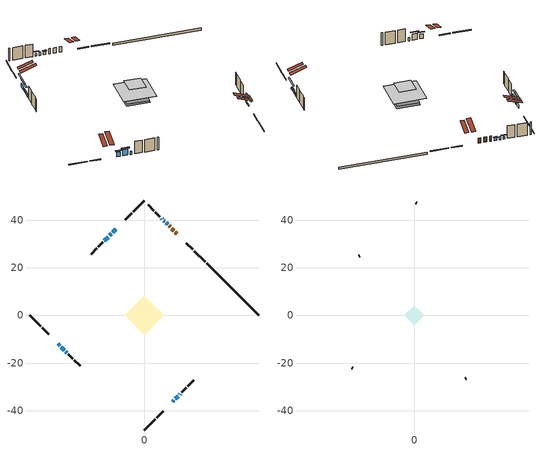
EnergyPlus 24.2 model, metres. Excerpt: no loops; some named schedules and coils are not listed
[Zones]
conditioned space
 floor adiabatic (Floor2 construction): -5.45,0 0,5.45 5.45,0 0,-5.45 z0.15
 floor adiabatic (AdiabaticFloorConstruction): -8.18,0 0,8.18 8.18,0 0,-8.18 z2.59
 floor foundation (Slab1 construction): -5.46,0.24 -0.24,5.46 5.46,-0.24 0.24,-5.46 z-0.76
 wall outside (RimJoist1 construction): 0,-48 4.55,-43.45 / -48,0 -43.45,-4.55 / 0,48 -4.55,43.45 / 25.51,22.49 20.96,27.04 z0.15:0.45
 wall outside (RimJoist2 construction): 5.21,-42.8 7.88,-40.12 / -42.8,-5.21 -40.12,-7.88 / -5.21,42.8 -7.88,40.12 / 20.31,27.7 17.63,30.37 z0.15:0.45
 wall outside (AdiabaticWallConstruction 1): 13.64,34.37 13.06,34.95 / 12.4,35.6 11.55,36.46 / 10.89,37.11 10.45,37.56 z0.15:2.18
 wall outside (AdiabaticWallConstruction): 9.79,38.21 9.14,38.86 / 13.07,-34.93 14.15,-33.85 / 8.49,39.51 8.21,39.8 / -32.82,-15.18 -32.45,-15.56 / 14.81,-33.2 15.15,-32.86 z0.15:1.37; -11.88,36.13 -13.17,34.83 z0.15:1.55; -13.83,34.18 -14.46,33.55 z0.15:1.24; 11.88,-36.13 12.42,-35.59 z0.15:0.86; -36.13,-11.88 -35.35,-12.65 z0.15:1.96; -34.7,-13.31 -33.47,-14.53 z0.15:2.54; -15.11,32.89 -16.68,31.33 z0.15:1.25; 7.55,40.45 7.25,40.76 z0.15:1.01
 wall outside (Wall1 construction): 15.8,-32.2 17.68,-30.32 / -31.79,-16.21 -29.91,-18.09 / -17.33,30.67 -19.21,28.79 / 6.59,41.41 4.71,43.29 z0.15:5.03
 wall outside (Wall2 construction): 18.34,-29.67 20.76,-27.25 / -29.26,-18.75 -26.83,-21.17 / -19.87,28.14 -22.29,25.71 / 4.05,43.95 1.63,46.37 z0.15:5.03
 wall foundation (FoundationWall1 construction): 48,0 26.17,21.83 z-0.76:0.15
 window (WindowConstruction): 9.79,38.21 9.15,38.86 z0.15:1.37
 window (WindowConstruction 4): -11.88,36.13 -13.17,34.83 z0.15:1.55
 window (WindowConstruction 5): -13.83,34.18 -14.46,33.55 z0.15:1.24
 window (WindowConstruction 6): 11.88,-36.13 12.42,-35.59 z0.15:0.86
 window (WindowConstruction 7): -36.13,-11.88 -35.35,-12.65 z0.15:1.95
 window (WindowConstruction 8): -34.7,-13.31 -33.47,-14.53 z0.15:2.54
 window (WindowConstruction 1): -15.11,32.89 -16.68,31.33 z0.15:1.24
 window (WindowConstruction 2): 13.07,-34.93 14.15,-33.85 z0.15:1.37
 window (WindowConstruction 9): 8.49,39.51 8.21,39.79 z0.15:1.37
 window (WindowConstruction 10): -32.82,-15.19 -32.45,-15.56 z0.15:1.37
 window (WindowConstruction 11): 14.81,-33.2 15.15,-32.86 z0.15:1.37
 window (WindowConstruction 3): 7.55,40.45 7.25,40.76 z0.15:1.01
 door (Door): 13.63,34.37 13.06,34.95 z0.15:2.18
 door (Door 1): 12.4,35.6 11.55,36.46 z0.15:2.18
 door (Door 2): 10.89,37.11 10.45,37.55 z0.15:2.18
 ceiling adiabatic (AdiabaticFloorConstruction): 0,-8.18 8.18,0 0,8.18 -8.18,0 z2.59
 roof outside (Roof1 construction): 9.51,-38.5,5.03 5.84,-34.83,6.76 4.87,-35.8,6.76 8.54,-39.46,5.03; -38.5,-9.51,5.03 -34.83,-5.84,6.76 -35.8,-4.87,6.76 -39.46,-8.54,5.03; -9.51,38.5,5.03 -5.84,34.83,6.76 -4.87,35.8,6.76 -8.54,39.46,5.03; 16.01,32,5.03 12.34,28.33,6.76 13.3,27.36,6.76 16.97,31.03,5.03
attic - vented
 floor to conditioned space (Floor1 construction Reversed): -4.12,0 0,4.12 4.12,0 0,-4.12 z5.03
 wall outside (Wall3 construction): 21.42,-26.59 21.73,-26.27 / -26.18,-21.83 -25.86,-22.15 / -22.95,25.06 -23.27,24.74 / 0.98,47.03 0.66,47.35 z0.15:5.03
 roof outside (Roof2 construction): 11.22,-36.78,5.03 7.2,-32.76,6.92 6.15,-33.82,6.92 10.16,-37.84,5.03; -36.78,-11.22,5.03 -32.76,-7.2,6.92 -33.82,-6.15,6.92 -37.84,-10.16,5.03; -11.22,36.78,5.03 -7.2,32.76,6.92 -6.15,33.82,6.92 -10.16,37.84,5.03; 14.29,33.71,5.03 10.27,29.69,6.92 11.33,28.64,6.92 15.35,32.65,5.03
shading: 8.98,39.03 9.96,38.04 10.25,38.33 9.27,39.32 z1.61; -14.85,33.15 -10.2,37.81 -10.49,38.1 -15.15,33.44 z3.93; -16.14,31.86 -12.15,35.86 -12.44,36.15 -16.43,32.15 z3.62; 14.1,-33.9 10.2,-37.81 10.49,-38.1 14.39,-34.19 z3.24; -34.92,-13.08 -36.56,-11.45 -36.85,-11.74 -35.21,-13.37 z2.56; -33.04,-14.96 -35.13,-12.88 -35.42,-13.17 -33.33,-15.25 z3.15; -16.82,31.19 -14.97,33.03 -15.26,33.32 -17.11,31.48 z1.45; 14.36,-33.64 12.86,-35.14 13.15,-35.43 14.65,-33.93 z1.67; 6.65,41.36 8.15,39.85 8.45,40.14 6.94,41.65 z1.86
[Building]
Building 1: Terrain=Suburbs
[Site:Location]
Mont Joli AP_QC: Latitude {deg}=48.61; Longitude {deg}=-68.21; Time Zone {hr}=-5; Elevation {m}=52; Keep Site Location Information=Yes
[Site:GroundTemperature:Shallow]
-0.843868, -3.04892, -3.2255, -2.1791, 2.02165, 6.20283, 9.82768, 12.1239, 12.319, 10.4514, 6.91898, 2.86606
[Site:WaterMainsTemperature]
Calculation Method=Schedule; Temperature Schedule=mains temperature schedule
[Material] Roughness=Rough; Thermal Absorptance=0.9
Name | Thickness {m} | Conductivity {W/m-K} | Density {kg/m3} | Specific Heat {J/kg-K} | Solar Absorptance | Visible Absorptance
asphalt or fiberglass shingles | 0.00635 | 0.162714 | 1121.4 | 1465.45 | 0.4 | 0.4
ceiling loosefill ins | 0.0846667 | 0.0480833 | 16.02 | 1046.75 | 0.7 | 0.7
ceiling stud and cavity | 0.1397 | 0.100938 | 65.682 | 1177.47 | 0.7 | 0.7
concrete 4.0 in. | 0.1016 | 1.803125 | 2242.8 | 837.4 | 0.7 | 0.7
concrete 8.0 in. | 0.2032 | 1.803125 | 2242.8 | 837.4 | 0.7 | 0.7
door material | 0.04445 | 0.0451087 | 512.64 | 1214.23 | 0.7 | 0.7
door material 1 | 0.04445 | 0.188738 | 512.64 | 1214.23 | 0.7 | 0.7
exterior vertical ins | 0.0629048 | 0.029427 | 32.04 | 1214.23 | 0.7 | 0.7
floor covering | 0.0127 | 9.015625 | 54.468 | 1339.84 | 0.6 | 0.6
floor covering 1 | 0.0127 | 0.0433444 | 54.468 | 1339.84 | 0.6 | 0.6
floor rigid ins; wall rigid ins | 0.512978 | 0.029427 | 32.04 | 1214.23 | 0.7 | 0.7
floor stud and cavity | 0.0889 | 0.340671 | 50.32683 | 1063.81 | 0.7 | 0.7
floor stud and cavity 1 | 0.1397 | 1.75129 | 37.0049 | 1207.88 | 0.7 | 0.7
furniture material conditioned space 1 | 0.1524 | 0.115458 | 640.8 | 1214.23 | 0.6 | 0.6
gypsum board | 0.0127 | 0.160291 | 801 | 837.4 | 0.6 | 0.6
gypsum board 1 | 0.0127 | 0.160291 | 801 | 837.4 | 0.7 | 0.7
osb sheathing 0.5 in. | 0.0127 | 0.115458 | 512.64 | 1214.23 | 0.7 | 0.7
osb sheathing 0.75 in. | 0.01905 | 0.115458 | 512.64 | 1214.23 | 0.7 | 0.7
osb sheathing 2.0 in. | 0.0508 | 0.115458 | 512.64 | 1214.23 | 0.7 | 0.7
rim joist rigid ins | 0.103632 | 0.029427 | 32.04 | 1214.23 | 0.7 | 0.7
rim joist stud and cavity | 0.0508 | 0.177588 | 50.32683 | 1063.81 | 0.6 | 0.6
rim joist stud and cavity 1 | 0.0508 | 0.0637457 | 125.044 | 1163.47 | 0.6 | 0.6
roof stud and cavity | 0.2032 | 0.116356 | 78.34581 | 1123.46 | 0.7 | 0.7
wall stud and cavity | 0.1397 | 0.639871 | 139.0536 | 1170.24 | 0.7 | 0.7
wall stud and cavity 1 | 0.1397 | 0.0807926 | 139.0536 | 1170.24 | 0.7 | 0.7
wall stud and cavity 2 | 0.0889 | 6.9971 | 50.32683 | 1063.81 | 0.6 | 0.6
wall stud and cavity 3 | 0.0889 | 0.380278 | 52.3479 | 1209.89 | 0.7 | 0.7
wall stud and cavity 4 | 0.0889 | 0.391764 | 83.0341 | 1211.67 | 0.7 | 0.7
wood siding | 0.0254 | 0.102417 | 544.68 | 1172.36 | 0.4 | 0.4
wood siding 1 | 0.00254 | 0.102417 | 544.68 | 1172.36 | 0.4 | 0.4
wood siding 2; wood siding 3; wood siding 4 | 0.0254 | 0.102417 | 544.68 | 1172.36 | 0.7 | 0.7
[WindowMaterial:SimpleGlazingSystem]
Name | U-Factor {W/m2-K} | Solar Heat Gain Coefficient
WindowMaterial | 2.95256 | 0.58
WindowMaterial 1 | 2.94631 | 0.59
WindowMaterial 10 | 4.20683 | 0.66
WindowMaterial 11 | 4.34197 | 0.65
WindowMaterial 2 | 2.96562 | 0.56
WindowMaterial 3 | 3.03319 | 0.44
WindowMaterial 4 | 2.89748 | 0.69
WindowMaterial 5 | 2.95937 | 0.57
WindowMaterial 6 | 3.04852 | 0.4
WindowMaterial 7 | 2.92587 | 0.62
WindowMaterial 8 | 2.89181 | 0.66
WindowMaterial 9 | 4.31017 | 0.65
[Construction]
AdiabaticFloorConstruction: floor stud and cavity 1, floor rigid ins, osb sheathing 0.75 in., floor covering 1
AdiabaticWallConstruction: wood siding 3, wall rigid ins, wall stud and cavity 3, gypsum board
AdiabaticWallConstruction 1: wood siding 4, wall rigid ins, wall stud and cavity 3, gypsum board
Door; Door 1: door material
Door 2: door material 1
Floor1 construction Reversed: gypsum board, ceiling stud and cavity, ceiling loosefill ins
Floor2 construction: floor stud and cavity, floor covering
FoundationWall1 construction: concrete 8.0 in., gypsum board 1
furniture construction conditioned space 1: furniture material conditioned space 1
PartitionWallConstruction: gypsum board, wall stud and cavity 4, gypsum board
RimJoist1 construction: wood siding 2, rim joist stud and cavity
RimJoist2 construction: wood siding 2, rim joist rigid ins, osb sheathing 2.0 in., rim joist stud and cavity 1
Roof1 construction: asphalt or fiberglass shingles, osb sheathing 0.75 in., roof stud and cavity, gypsum board
Roof2 construction: asphalt or fiberglass shingles
Slab1 construction: concrete 4.0 in.
Wall1 construction: wood siding, osb sheathing 0.5 in., wall stud and cavity, gypsum board
Wall2 construction: wood siding, osb sheathing 0.5 in., wall stud and cavity 1, gypsum board
Wall3 construction: wood siding 1, wall stud and cavity 2
WindowConstruction: WindowMaterial
WindowConstruction 1: WindowMaterial 1
WindowConstruction 10: WindowMaterial 10
WindowConstruction 11: WindowMaterial 11
WindowConstruction 2: WindowMaterial 2
WindowConstruction 3: WindowMaterial 3
WindowConstruction 4: WindowMaterial 4
WindowConstruction 5: WindowMaterial 5
WindowConstruction 6: WindowMaterial 6
WindowConstruction 7: WindowMaterial 7
WindowConstruction 8: WindowMaterial 8
WindowConstruction 9: WindowMaterial 9
[Zone] Multiplier=1; Part of Total Floor Area=Yes
Name | Volume {m3}
attic - vented | 10.4627
conditioned space | 356.5
[Space]
Name | Zone | Volume {m3}
attic - vented 1 | attic - vented | 10.4627
conditioned space 1 | conditioned space | 356.5
[ZoneInfiltration:EffectiveLeakageArea]
infil attic - vented 1: Zone or Space=attic - vented 1; Schedule=Always On Discrete; Effective Air Leakage Area {cm2}=1183.65; Stack Coefficient=0.000470826; Wind Coefficient=1.46606e-05
[ZoneMixing]
whole house fan mix: Zone or Space=attic - vented; Schedule=Always On Continuous; Design Flow Rate Calculation Method=Flow/Zone; Design Flow Rate {m3/s}=0; Source Zone or Space=conditioned space
[SurfaceProperty:ExposedFoundationPerimeter]
Slab1: Exposed Perimeter Calculation Method=TotalExposedPerimeter; Total Exposed Perimeter {m}=30.877
[InternalMass] Zone or ZoneList=conditioned space; Space or SpaceList=conditioned space 1
Name | Construction | Surface Area {m2}
furniture mass conditioned space 1 | furniture construction conditioned space 1 | 101.148
partition wall mass | PartitionWallConstruction | 193.4
[Lights]
interior lighting: Zone or ZoneList or Space or SpaceList=conditioned space 1; Schedule=interior lighting schedule; Design Level Calculation Method=LightingLevel; Lighting Level {W}=343.2; Return Air Fraction=0; Fraction Radiant=0.6; Fraction Visible=0.2; Fraction Replaceable=1
[People]
occupants: Zone or ZoneList or Space or SpaceList=conditioned space 1; Number of People Schedule=occupants schedule; Number of People Calculation Method=People; Number of People=3; Fraction Radiant=0.314171; Sensible Heat Fraction=0.56303; Activity Level Schedule=occupants activity schedule; Carbon Dioxide Generation Rate {m3/s-W}=0; Enable ASHRAE 55 Comfort Warnings=No; Mean Radiant Temperature Calculation Type=EnclosureAveraged
[ElectricEquipment] Zone or ZoneList or Space or SpaceList=conditioned space 1; Design Level Calculation Method=EquipmentLevel
Name | Schedule | Design Level {W} | Fraction Latent | Fraction Radiant | Fraction Lost
clothes dryer | clothes dryer schedule | 140.772 | 0.015 | 0.081 | 0.85
clothes washer | clothes washer schedule | 32.1985 | 0.03 | 0.162 | 0.7
cooking range | cooking range schedule | 215.147 | 0.08 | 0.432 | 0.2
dishwasher | dishwasher schedule | 66.8632 | 0.3 | 0.18 | 0.4
fridge | fridge schedule | 72.9452 | 0 | 0.6 | 0
mech vent bath fan 0 | mech vent bath fan 0 schedule | 100 | 0 | 0 | 1
mech vent house fan | mech vent house fan schedule | 0 | 0 | 0 | 1
mech vent house fan cfis | mech vent house fan cfis schedule | 0 | 0 | 0 | 0
misc plug loads | misc plug loads schedule | 494.7 | 0.045 | 0.513 | 0.1
whole house fan | Always On Discrete | 0 | 0 | 0 | 1
[OtherEquipment] Zone or ZoneList or Space or SpaceList=conditioned space 1; Design Level Calculation Method=EquipmentLevel
Name | Fuel Type | Schedule | Design Level {W} | Fraction Latent | Fraction Radiant | Fraction Lost
clothes dryer 1 | Electricity | clothes dryer schedule | 0 | 0.015 | 0.081 | 0.85
cooking range 1 | Electricity | cooking range schedule | 0 | 0.08 | 0.432 | 0.2
general water use latent | None | general water use schedule | 62.594 | 1 | 0 | 0
general water use sensible | None | general water use schedule | -61.6891 | 0 | 0.6 | 0
mech vent house fan latent load | None | Always On Discrete | 0 | 1 | 0 | 0
mech vent house fan sensible load | None | Always On Discrete | 0 | 0 | 0 | 0
water heater energy adjustment1 | Electricity | Always On Discrete | 0.01 | 0 | 0 | 1
[ZoneInfiltration:DesignFlowRate] Zone or ZoneList or Space or SpaceList=conditioned space 1; Schedule=Always On Discrete; Design Flow Rate Calculation Method=Flow/Zone; Design Flow Rate {m3/s}=0
infil flow; natural vent flow; whole house fan flow
[ZoneControl:Thermostat]
conditioned space Thermostat: Zone or ZoneList=conditioned space; Control Type Schedule=conditioned space Thermostat Schedule; Control 1=conditioned space temperature setpoint; Temperature Difference Between Cutout And Setpoint {deltaC}=0
[ThermostatSetpoint:DualSetpoint]
conditioned space temperature setpoint: Heating Setpoint Temperature Schedule=heating setpoint; Cooling Setpoint Temperature Schedule=cooling setpoint
[AirLoopHVAC:UnitarySystem]
unit heater unitary system: Control Type=Load; Controlling Zone or Thermostat Location=conditioned space; Dehumidification Control Type=None; Availability Schedule=Always On Discrete; Supply Fan=unit heater supply fan; Fan Placement=BlowThrough; Supply Air Fan Operating Mode Schedule=unit heater auto fan schedule; Heating Coil=unit heater htg coil; DX Heating Coil Sizing Ratio=1; Use DOAS DX Cooling Coil=No; Minimum Supply Air Temperature {C}=2; Latent Load Control=SensibleOnlyLoadControl; Cooling Supply Air Flow Rate Method=None; Heating Supply Air Flow Rate Method=SupplyAirFlowRate; Heating Supply Air Flow Rate {m3/s}=0.00141584; No Load Supply Air Flow Rate Method=SupplyAirFlowRate; No Load Supply Air Flow Rate {m3/s}=0; No Load Supply Air Flow Rate Control Set To Low Speed=Yes; Maximum Supply Air Temperature {C}=48.8889; Maximum Outdoor Dry-Bulb Temperature for Supplemental Heater Operation {C}=21; Ancillary On-Cycle Electric Power {W}=0; Ancillary Off-Cycle Electric Power {W}=0
[Zone equipment]
conditioned space: electric baseboard, unit heater unitary system
[Foundation:Kiva]
Foundation Kiva 1: Initial Indoor Air Temperature {C}=18; Wall Height Above Grade {m}=0.150023; Wall Depth Below Slab {m}=0.2032; Custom Block Material Name 1=exterior vertical ins; Custom Block Depth 1 {m}=0.910011; Custom Block X Position 1 {m}=0.2159; Custom Block Z Position 1 {m}=0
[Foundation:Kiva:Settings]
Soil Conductivity {W/m-K}=0.849921; Soil Density {kg/m3}=1842.3; Soil Specific Heat {J/kg-K}=418.7; Ground Solar Absorptivity=0.9; Ground Thermal Absorptivity=0.9; Ground Surface Roughness {m}=0.03; Far-Field Width {m}=40; Deep-Ground Boundary Condition=ZeroFlux; Deep-Ground Depth {m}=40; Minimum Cell Dimension {m}=0.2; Maximum Cell Growth Coefficient=3; Simulation Timestep=Timestep
[Exterior:Lights]
exterior lighting: Schedule=exterior lighting schedule; Design Level {W}=75.6
[EnergyManagementSystem:Sensor] Output:Variable or Output:Meter Index Key=conditioned space
Name | Output:Variable or Output:Meter
conditioned_space_clg_unmet_s | Zone Cooling Setpoint Not Met Time
conditioned_space_htg_unmet_s | Zone Heating Setpoint Not Met Time
fridge_tin_s; tin_s; tin_s_1 | Zone Mean Air Temperature
tout_s | Zone Outdoor Air Drybulb Temperature
win_s | Zone Air Humidity Ratio
[Schedule:Constant]
Name | Hourly Value
Always On Continuous; mech vent house fan schedule; mech vent house fan cfis schedule; Always On Discrete | 1
occupants activity schedule | 117.228
fridge schedule; unit heater auto fan schedule | 0
[Schedule:Week:Daily]
interior lighting schedule Week Rule - Jan1-Jan27: interior lighting schedule day, interior lighting schedule day, interior lighting schedule day, interior lighting schedule day, interior lighting schedule day, interior lighting schedule day, interior lighting schedule day, interior lighting schedule default day, interior lighting schedule default day, interior lighting schedule default day, interior lighting schedule default day, interior lighting schedule default day
interior lighting schedule Week Rule - Jan28-Feb3: interior lighting schedule day, interior lighting schedule day, interior lighting schedule day, interior lighting schedule day, interior lighting schedule day 1, interior lighting schedule day 1, interior lighting schedule day 1, interior lighting schedule default day, interior lighting schedule default day, interior lighting schedule default day, interior lighting schedule default day, interior lighting schedule default day
interior lighting schedule Week Rule - Feb4-Feb24: interior lighting schedule day 1, interior lighting schedule day 1, interior lighting schedule day 1, interior lighting schedule day 1, interior lighting schedule day 1, interior lighting schedule day 1, interior lighting schedule day 1, interior lighting schedule default day, interior lighting schedule default day, interior lighting schedule default day, interior lighting schedule default day, interior lighting schedule default day
interior lighting schedule Week Rule - Feb25-Mar3: interior lighting schedule day 1, interior lighting schedule day 1, interior lighting schedule day 1, interior lighting schedule day 1, interior lighting schedule day 2, interior lighting schedule day 2, interior lighting schedule day 2, interior lighting schedule default day, interior lighting schedule default day, interior lighting schedule default day, interior lighting schedule default day, interior lighting schedule default day
interior lighting schedule Week Rule - Mar4-Mar31: interior lighting schedule day 2, interior lighting schedule day 2, interior lighting schedule day 2, interior lighting schedule day 2, interior lighting schedule day 2, interior lighting schedule day 2, interior lighting schedule day 2, interior lighting schedule default day, interior lighting schedule default day, interior lighting schedule default day, interior lighting schedule default day, interior lighting schedule default day
interior lighting schedule Week Rule - Apr1-Apr28: interior lighting schedule day 3, interior lighting schedule day 3, interior lighting schedule day 3, interior lighting schedule day 3, interior lighting schedule day 3, interior lighting schedule day 3, interior lighting schedule day 3, interior lighting schedule default day, interior lighting schedule default day, interior lighting schedule default day, interior lighting schedule default day, interior lighting schedule default day
interior lighting schedule Week Rule - Apr29-May5: interior lighting schedule day 3, interior lighting schedule day 3, interior lighting schedule day 4, interior lighting schedule day 4, interior lighting schedule day 4, interior lighting schedule day 4, interior lighting schedule day 4, interior lighting schedule default day, interior lighting schedule default day, interior lighting schedule default day, interior lighting schedule default day, interior lighting schedule default day
interior lighting schedule Week Rule - May6-May26: interior lighting schedule day 4, interior lighting schedule day 4, interior lighting schedule day 4, interior lighting schedule day 4, interior lighting schedule day 4, interior lighting schedule day 4, interior lighting schedule day 4, interior lighting schedule default day, interior lighting schedule default day, interior lighting schedule default day, interior lighting schedule default day, interior lighting schedule default day
interior lighting schedule Week Rule - May27-Jun2: interior lighting schedule day 4, interior lighting schedule day 4, interior lighting schedule day 4, interior lighting schedule day 4, interior lighting schedule day 4, interior lighting schedule day 5, interior lighting schedule day 5, interior lighting schedule default day, interior lighting schedule default day, interior lighting schedule default day, interior lighting schedule default day, interior lighting schedule default day
interior lighting schedule Week Rule - Jun3-Jun30: interior lighting schedule day 5, interior lighting schedule day 5, interior lighting schedule day 5, interior lighting schedule day 5, interior lighting schedule day 5, interior lighting schedule day 5, interior lighting schedule day 5, interior lighting schedule default day, interior lighting schedule default day, interior lighting schedule default day, interior lighting schedule default day, interior lighting schedule default day
interior lighting schedule Week Rule - Jul1-Jul28: interior lighting schedule day 6, interior lighting schedule day 6, interior lighting schedule day 6, interior lighting schedule day 6, interior lighting schedule day 6, interior lighting schedule day 6, interior lighting schedule day 6, interior lighting schedule default day, interior lighting schedule default day, interior lighting schedule default day, interior lighting schedule default day, interior lighting schedule default day
interior lighting schedule Week Rule - Jul29-Aug4: interior lighting schedule day 6, interior lighting schedule day 6, interior lighting schedule day 6, interior lighting schedule day 7, interior lighting schedule day 7, interior lighting schedule day 7, interior lighting schedule day 7, interior lighting schedule default day, interior lighting schedule default day, interior lighting schedule default day, interior lighting schedule default day, interior lighting schedule default day
interior lighting schedule Week Rule - Aug5-Aug25: interior lighting schedule day 7, interior lighting schedule day 7, interior lighting schedule day 7, interior lighting schedule day 7, interior lighting schedule day 7, interior lighting schedule day 7, interior lighting schedule day 7, interior lighting schedule default day, interior lighting schedule default day, interior lighting schedule default day, interior lighting schedule default day, interior lighting schedule default day
interior lighting schedule Week Rule - Aug26-Sep1: interior lighting schedule day 7, interior lighting schedule day 7, interior lighting schedule day 7, interior lighting schedule day 7, interior lighting schedule day 7, interior lighting schedule day 7, interior lighting schedule day 8, interior lighting schedule default day, interior lighting schedule default day, interior lighting schedule default day, interior lighting schedule default day, interior lighting schedule default day
interior lighting schedule Week Rule - Sep2-Sep29: interior lighting schedule day 8, interior lighting schedule day 8, interior lighting schedule day 8, interior lighting schedule day 8, interior lighting schedule day 8, interior lighting schedule day 8, interior lighting schedule day 8, interior lighting schedule default day, interior lighting schedule default day, interior lighting schedule default day, interior lighting schedule default day, interior lighting schedule default day
interior lighting schedule Week Rule - Sep30-Oct6: interior lighting schedule day 8, interior lighting schedule day 9, interior lighting schedule day 9, interior lighting schedule day 9, interior lighting schedule day 9, interior lighting schedule day 9, interior lighting schedule day 9, interior lighting schedule default day, interior lighting schedule default day, interior lighting schedule default day, interior lighting schedule default day, interior lighting schedule default day
interior lighting schedule Week Rule - Oct7-Oct27: interior lighting schedule day 9, interior lighting schedule day 9, interior lighting schedule day 9, interior lighting schedule day 9, interior lighting schedule day 9, interior lighting schedule day 9, interior lighting schedule day 9, interior lighting schedule default day, interior lighting schedule default day, interior lighting schedule default day, interior lighting schedule default day, interior lighting schedule default day
interior lighting schedule Week Rule - Oct28-Nov3: interior lighting schedule day 9, interior lighting schedule day 9, interior lighting schedule day 9, interior lighting schedule day 9, interior lighting schedule day 10, interior lighting schedule day 10, interior lighting schedule day 10, interior lighting schedule default day, interior lighting schedule default day, interior lighting schedule default day, interior lighting schedule default day, interior lighting schedule default day
interior lighting schedule Week Rule - Nov4-Nov24: interior lighting schedule day 10, interior lighting schedule day 10, interior lighting schedule day 10, interior lighting schedule day 10, interior lighting schedule day 10, interior lighting schedule day 10, interior lighting schedule day 10, interior lighting schedule default day, interior lighting schedule default day, interior lighting schedule default day, interior lighting schedule default day, interior lighting schedule default day
interior lighting schedule Week Rule - Nov25-Dec1: interior lighting schedule day 10, interior lighting schedule day 10, interior lighting schedule day 10, interior lighting schedule day 10, interior lighting schedule day 10, interior lighting schedule day 10, interior lighting schedule day 11, interior lighting schedule default day, interior lighting schedule default day, interior lighting schedule default day, interior lighting schedule default day, interior lighting schedule default day
interior lighting schedule Week Rule - Dec2-Dec31: interior lighting schedule day 11, interior lighting schedule day 11, interior lighting schedule day 11, interior lighting schedule day 11, interior lighting schedule day 11, interior lighting schedule day 11, interior lighting schedule day 11, interior lighting schedule default day, interior lighting schedule default day, interior lighting schedule default day, interior lighting schedule default day, interior lighting schedule default day
occupants schedule Week Rule - Jan1-Dec31: occupants schedule day, occupants schedule day, occupants schedule day, occupants schedule day, occupants schedule day, occupants schedule day, occupants schedule day, occupants schedule default day, occupants schedule default day, occupants schedule default day, occupants schedule default day, occupants schedule default day
clothes dryer schedule Week Rule - Jan1-Dec31: clothes dryer schedule day, clothes dryer schedule day, clothes dryer schedule day, clothes dryer schedule day, clothes dryer schedule day, clothes dryer schedule day, clothes dryer schedule day, clothes dryer schedule default day, clothes dryer schedule default day, clothes dryer schedule default day, clothes dryer schedule default day, clothes dryer schedule default day
clothes washer schedule Week Rule - Jan1-Dec31: clothes washer schedule day, clothes washer schedule day, clothes washer schedule day, clothes washer schedule day, clothes washer schedule day, clothes washer schedule day, clothes washer schedule day, clothes washer schedule default day, clothes washer schedule default day, clothes washer schedule default day, clothes washer schedule default day, clothes washer schedule default day
cooking range schedule Week Rule - Jan1-Dec31: cooking range schedule day, cooking range schedule day, cooking range schedule day, cooking range schedule day, cooking range schedule day, cooking range schedule day, cooking range schedule day, cooking range schedule default day, cooking range schedule default day, cooking range schedule default day, cooking range schedule default day, cooking range schedule default day
dishwasher schedule Week Rule - Jan1-Dec31: dishwasher schedule day, dishwasher schedule day, dishwasher schedule day, dishwasher schedule day, dishwasher schedule day, dishwasher schedule day, dishwasher schedule day, dishwasher schedule default day, dishwasher schedule default day, dishwasher schedule default day, dishwasher schedule default day, dishwasher schedule default day
mech vent bath fan 0 schedule Week Rule - Jan1-Dec31: mech vent bath fan 0 schedule day, mech vent bath fan 0 schedule day, mech vent bath fan 0 schedule day, mech vent bath fan 0 schedule day, mech vent bath fan 0 schedule day, mech vent bath fan 0 schedule day, mech vent bath fan 0 schedule day, mech vent bath fan 0 schedule default day, mech vent bath fan 0 schedule default day, mech vent bath fan 0 schedule default day, mech vent bath fan 0 schedule default day, mech vent bath fan 0 schedule default day
misc plug loads schedule Week Rule - Jan1-Dec31: misc plug loads schedule day, misc plug loads schedule day, misc plug loads schedule day, misc plug loads schedule day, misc plug loads schedule day, misc plug loads schedule day, misc plug loads schedule day, misc plug loads schedule default day, misc plug loads schedule default day, misc plug loads schedule default day, misc plug loads schedule default day, misc plug loads schedule default day
general water use schedule Week Rule - Jan1-Dec31: general water use schedule day, general water use schedule day, general water use schedule day, general water use schedule day, general water use schedule day, general water use schedule day, general water use schedule day, general water use schedule default day, general water use schedule default day, general water use schedule default day, general water use schedule default day, general water use schedule default day
exterior lighting schedule Week Rule - Jan1-Jan27: exterior lighting schedule day, exterior lighting schedule day, exterior lighting schedule day, exterior lighting schedule day, exterior lighting schedule day, exterior lighting schedule day, exterior lighting schedule day, exterior lighting schedule default day, exterior lighting schedule default day, exterior lighting schedule default day, exterior lighting schedule default day, exterior lighting schedule default day
exterior lighting schedule Week Rule - Jan28-Feb3: exterior lighting schedule day, exterior lighting schedule day, exterior lighting schedule day, exterior lighting schedule day, exterior lighting schedule day 1, exterior lighting schedule day 1, exterior lighting schedule day 1, exterior lighting schedule default day, exterior lighting schedule default day, exterior lighting schedule default day, exterior lighting schedule default day, exterior lighting schedule default day
exterior lighting schedule Week Rule - Feb4-Feb24: exterior lighting schedule day 1, exterior lighting schedule day 1, exterior lighting schedule day 1, exterior lighting schedule day 1, exterior lighting schedule day 1, exterior lighting schedule day 1, exterior lighting schedule day 1, exterior lighting schedule default day, exterior lighting schedule default day, exterior lighting schedule default day, exterior lighting schedule default day, exterior lighting schedule default day
exterior lighting schedule Week Rule - Feb25-Mar3: exterior lighting schedule day 1, exterior lighting schedule day 1, exterior lighting schedule day 1, exterior lighting schedule day 1, exterior lighting schedule day 2, exterior lighting schedule day 2, exterior lighting schedule day 2, exterior lighting schedule default day, exterior lighting schedule default day, exterior lighting schedule default day, exterior lighting schedule default day, exterior lighting schedule default day
exterior lighting schedule Week Rule - Mar4-Mar31: exterior lighting schedule day 2, exterior lighting schedule day 2, exterior lighting schedule day 2, exterior lighting schedule day 2, exterior lighting schedule day 2, exterior lighting schedule day 2, exterior lighting schedule day 2, exterior lighting schedule default day, exterior lighting schedule default day, exterior lighting schedule default day, exterior lighting schedule default day, exterior lighting schedule default day
exterior lighting schedule Week Rule - Apr1-Apr28: exterior lighting schedule day 3, exterior lighting schedule day 3, exterior lighting schedule day 3, exterior lighting schedule day 3, exterior lighting schedule day 3, exterior lighting schedule day 3, exterior lighting schedule day 3, exterior lighting schedule default day, exterior lighting schedule default day, exterior lighting schedule default day, exterior lighting schedule default day, exterior lighting schedule default day
exterior lighting schedule Week Rule - Apr29-May5: exterior lighting schedule day 3, exterior lighting schedule day 3, exterior lighting schedule day 4, exterior lighting schedule day 4, exterior lighting schedule day 4, exterior lighting schedule day 4, exterior lighting schedule day 4, exterior lighting schedule default day, exterior lighting schedule default day, exterior lighting schedule default day, exterior lighting schedule default day, exterior lighting schedule default day
exterior lighting schedule Week Rule - May6-May26: exterior lighting schedule day 4, exterior lighting schedule day 4, exterior lighting schedule day 4, exterior lighting schedule day 4, exterior lighting schedule day 4, exterior lighting schedule day 4, exterior lighting schedule day 4, exterior lighting schedule default day, exterior lighting schedule default day, exterior lighting schedule default day, exterior lighting schedule default day, exterior lighting schedule default day
exterior lighting schedule Week Rule - May27-Jun2: exterior lighting schedule day 4, exterior lighting schedule day 4, exterior lighting schedule day 4, exterior lighting schedule day 4, exterior lighting schedule day 4, exterior lighting schedule day 5, exterior lighting schedule day 5, exterior lighting schedule default day, exterior lighting schedule default day, exterior lighting schedule default day, exterior lighting schedule default day, exterior lighting schedule default day
exterior lighting schedule Week Rule - Jun3-Jun30: exterior lighting schedule day 5, exterior lighting schedule day 5, exterior lighting schedule day 5, exterior lighting schedule day 5, exterior lighting schedule day 5, exterior lighting schedule day 5, exterior lighting schedule day 5, exterior lighting schedule default day, exterior lighting schedule default day, exterior lighting schedule default day, exterior lighting schedule default day, exterior lighting schedule default day
exterior lighting schedule Week Rule - Jul1-Jul28: exterior lighting schedule day 6, exterior lighting schedule day 6, exterior lighting schedule day 6, exterior lighting schedule day 6, exterior lighting schedule day 6, exterior lighting schedule day 6, exterior lighting schedule day 6, exterior lighting schedule default day, exterior lighting schedule default day, exterior lighting schedule default day, exterior lighting schedule default day, exterior lighting schedule default day
exterior lighting schedule Week Rule - Jul29-Aug4: exterior lighting schedule day 6, exterior lighting schedule day 6, exterior lighting schedule day 6, exterior lighting schedule day 7, exterior lighting schedule day 7, exterior lighting schedule day 7, exterior lighting schedule day 7, exterior lighting schedule default day, exterior lighting schedule default day, exterior lighting schedule default day, exterior lighting schedule default day, exterior lighting schedule default day
[Schedule:Year]
interior lighting schedule: interior lighting schedule Week Rule - Jan1-Jan27, 1, 1, 1, 27, interior lighting schedule Week Rule - Jan28-Feb3, 1, 28, 2, 3, interior lighting schedule Week Rule - Feb4-Feb24, 2, 4, 2, 24, interior lighting schedule Week Rule - Feb25-Mar3, 2, 25, 3, 3, interior lighting schedule Week Rule - Mar4-Mar31, 3, 4, 3, 31, interior lighting schedule Week Rule - Apr1-Apr28, 4, 1, 4, 28, interior lighting schedule Week Rule - Apr29-May5, 4, 29, 5, 5, interior lighting schedule Week Rule - May6-May26, 5, 6, 5, 26, interior lighting schedule Week Rule - May27-Jun2, 5, 27, 6, 2, interior lighting schedule Week Rule - Jun3-Jun30, 6, 3, 6, 30, interior lighting schedule Week Rule - Jul1-Jul28, 7, 1, 7, 28, interior lighting schedule Week Rule - Jul29-Aug4, 7, 29, 8, 4, interior lighting schedule Week Rule - Aug5-Aug25, 8, 5, 8, 25, interior lighting schedule Week Rule - Aug26-Sep1, 8, 26, 9, 1, interior lighting schedule Week Rule - Sep2-Sep29, 9, 2, 9, 29, interior lighting schedule Week Rule - Sep30-Oct6, 9, 30, 10, 6, interior lighting schedule Week Rule - Oct7-Oct27, 10, 7, 10, 27, interior lighting schedule Week Rule - Oct28-Nov3, 10, 28, 11, 3, interior lighting schedule Week Rule - Nov4-Nov24, 11, 4, 11, 24, interior lighting schedule Week Rule - Nov25-Dec1, 11, 25, 12, 1, interior lighting schedule Week Rule - Dec2-Dec31, 12, 2, 12, 31
occupants schedule: occupants schedule Week Rule - Jan1-Dec31, 1, 1, 12, 31
clothes dryer schedule: clothes dryer schedule Week Rule - Jan1-Dec31, 1, 1, 12, 31
clothes washer schedule: clothes washer schedule Week Rule - Jan1-Dec31, 1, 1, 12, 31
cooking range schedule: cooking range schedule Week Rule - Jan1-Dec31, 1, 1, 12, 31
dishwasher schedule: dishwasher schedule Week Rule - Jan1-Dec31, 1, 1, 12, 31
mech vent bath fan 0 schedule: mech vent bath fan 0 schedule Week Rule - Jan1-Dec31, 1, 1, 12, 31
misc plug loads schedule: misc plug loads schedule Week Rule - Jan1-Dec31, 1, 1, 12, 31
general water use schedule: general water use schedule Week Rule - Jan1-Dec31, 1, 1, 12, 31
exterior lighting schedule: exterior lighting schedule Week Rule - Jan1-Jan27, 1, 1, 1, 27, exterior lighting schedule Week Rule - Jan28-Feb3, 1, 28, 2, 3, exterior lighting schedule Week Rule - Feb4-Feb24, 2, 4, 2, 24, exterior lighting schedule Week Rule - Feb25-Mar3, 2, 25, 3, 3, exterior lighting schedule Week Rule - Mar4-Mar31, 3, 4, 3, 31, exterior lighting schedule Week Rule - Apr1-Apr28, 4, 1, 4, 28, exterior lighting schedule Week Rule - Apr29-May5, 4, 29, 5, 5, exterior lighting schedule Week Rule - May6-May26, 5, 6, 5, 26, exterior lighting schedule Week Rule - May27-Jun2, 5, 27, 6, 2, exterior lighting schedule Week Rule - Jun3-Jun30, 6, 3, 6, 30, exterior lighting schedule Week Rule - Jul1-Jul28, 7, 1, 7, 28, exterior lighting schedule Week Rule - Jul29-Aug4, 7, 29, 8, 4, exterior lighting schedule Week Rule - Aug5-Aug25, 8, 5, 8, 25, exterior lighting schedule Week Rule - Aug26-Sep1, 8, 26, 9, 1, exterior lighting schedule Week Rule - Sep2-Sep29, 9, 2, 9, 29, exterior lighting schedule Week Rule - Sep30-Oct6, 9, 30, 10, 6, exterior lighting schedule Week Rule - Oct7-Oct27, 10, 7, 10, 27, exterior lighting schedule Week Rule - Oct28-Nov3, 10, 28, 11, 3, exterior lighting schedule Week Rule - Nov4-Nov24, 11, 4, 11, 24, exterior lighting schedule Week Rule - Nov25-Dec1, 11, 25, 12, 1, exterior lighting schedule Week Rule - Dec2-Dec31, 12, 2, 12, 31
[Schedule:Compact]
conditioned space Thermostat Schedule: Through: 12/31, For: AllDays, Until: 24:00, 4
mains temperature schedule: Through: 01/01, For: AllDays, Until: 24:00, 4.55833, Through: 01/02, For: AllDays, Until: 24:00, 4.48833, Through: 01/03, For: AllDays, Until: 24:00, 4.41944, Through: 01/04, For: AllDays, Until: 24:00, 4.35111, Through: 01/05, For: AllDays, Until: 24:00, 4.28389, Through: 01/06, For: AllDays, Until: 24:00, 4.21778, Through: 01/07, For: AllDays, Until: 24:00, 4.15278, Through: 01/08, For: AllDays, Until: 24:00, 4.08889, Through: 01/09, For: AllDays, Until: 24:00, 4.02611, Through: 01/10, For: AllDays, Until: 24:00, 3.96444, Through: 01/11, For: AllDays, Until: 24:00, 3.90333, Through: 01/12, For: AllDays, Until: 24:00, 3.84389, Through: 01/13, For: AllDays, Until: 24:00, 3.78556, Through: 01/14, For: AllDays, Until: 24:00, 3.72833, Through: 01/15, For: AllDays, Until: 24:00, 3.67222, Through: 01/16, For: AllDays, Until: 24:00, 3.61722, Through: 01/17, For: AllDays, Until: 24:00, 3.56333, Through: 01/18, For: AllDays, Until: 24:00, 3.51111, Through: 01/19, For: AllDays, Until: 24:00, 3.46, Through: 01/20, For: AllDays, Until: 24:00, 3.41, Through: 01/21, For: AllDays, Until: 24:00, 3.36111, Through: 01/22, For: AllDays, Until: 24:00, 3.31389, Through: 01/23, For: AllDays, Until: 24:00, 3.26778, Through: 01/24, For: AllDays, Until: 24:00, 3.22278, Through: 01/25, For: AllDays, Until: 24:00, 3.17944, Through: 01/26, For: AllDays, Until: 24:00, 3.13722, Through: 01/27, For: AllDays, Until: 24:00, 3.09667, Through: 01/28, For: AllDays, Until: 24:00, 3.05722, Through: 01/29, For: AllDays, Until: 24:00, 3.01944, Through: 01/30, For: AllDays, Until: 24:00, 2.98278, Through: 01/31, For: AllDays, Until: 24:00, 2.94778, Through: 02/01, For: AllDays, Until: 24:00, 2.91389, Through: 02/02, For: AllDays, Until: 24:00, 2.88167, Through: 02/03, For: AllDays, Until: 24:00, 2.85056, Through: 02/04, For: AllDays, Until: 24:00, 2.82111, Through: 02/05, For: AllDays, Until: 24:00, 2.79278, Through: 02/06, For: AllDays, Until: 24:00, 2.76667, Through: 02/07, For: AllDays, Until: 24:00, 2.74111, Through: 02/08, For: AllDays, Until: 24:00, 2.71778, Through: 02/09, For: AllDays, Until: 24:00, 2.69556, Through: 02/10, For: AllDays, Until: 24:00, 2.675, Through: 02/11, For: AllDays, Until: 24:00, 2.65556, Through: 02/12, For: AllDays, Until: 24:00, 2.63833, Through: 02/13, For: AllDays, Until: 24:00, 2.62222, Through: 02/14, For: AllDays, Until: 24:00, 2.60722, Through: 02/15, For: AllDays, Until: 24:00, 2.59389, Through: 02/16, For: AllDays, Until: 24:00, 2.58278, Through: 02/17, For: AllDays, Until: 24:00, 2.57222, Through: 02/18, For: AllDays, Until: 24:00, 2.56389, Through: 02/19, For: AllDays, Until: 24:00, 2.55667, Through: 02/20, For: AllDays, Until: 24:00, 2.55111, Through: 02/21, For: AllDays, Until: 24:00, 2.54722, Through: 02/22, For: AllDays, Until: 24:00, 2.545, Through: 02/23, For: AllDays, Until: 24:00, 2.54389, Through: 02/24, For: AllDays, Until: 24:00, 2.54444, Through: 02/25, For: AllDays, Until: 24:00, 2.54667, Through: 02/26, For: AllDays, Until: 24:00, 2.55056, Through: 02/27, For: AllDays, Until: 24:00, 2.55556, Through: 02/28, For: AllDays, Until: 24:00, 2.56222, Through: 03/01, For: AllDays, Until: 24:00, 2.57056, Through: 03/02, For: AllDays, Until: 24:00, 2.58, Through: 03/03, For: AllDays, Until: 24:00, 2.59167, Through: 03/04, For: AllDays, Until: 24:00, 2.60444, Through: 03/05, For: AllDays, Until: 24:00, 2.61889, Through: 03/06, For: AllDays, Until: 24:00, 2.63444, Through: 03/07, For: AllDays, Until: 24:00, 2.65167, Through: 03/08, For: AllDays, Until: 24:00, 2.67056, Through: 03/09, For: AllDays, Until: 24:00, 2.69111, Through: 03/10, For: AllDays, Until: 24:00, 2.71278, Through: 03/11, For: AllDays, Until: 24:00, 2.73611, Through: 03/12, For: AllDays, Until: 24:00, 2.76111, Through: 03/13, For: AllDays, Until: 24:00, 2.78722, Through: 03/14, For: AllDays, Until: 24:00, 2.815, Through: 03/15, For: AllDays, Until: 24:00, 2.84389, Through: 03/16, For: AllDays, Until: 24:00, 2.87444, Through: 03/17, For: AllDays, Until: 24:00, 2.90667, Through: 03/18, For: AllDays, Until: 24:00, 2.94, Through: 03/19, For: AllDays, Until: 24:00, 2.975, Through: 03/20, For: AllDays, Until: 24:00, 3.01111, Through: 03/21, For: AllDays, Until: 24:00, 3.04889, Through: 03/22, For: AllDays, Until: 24:00, 3.08833, Through: 03/23, For: AllDays, Until: 24:00, 3.12833, Through: 03/24, For: AllDays, Until: 24:00, 3.17056, Through: 03/25, For: AllDays, Until: 24:00, 3.21333, Through: 03/26, For: AllDays, Until: 24:00, 3.25778, Through: 03/27, For: AllDays, Until: 24:00, 3.30389, Through: 03/28, For: AllDays, Until: 24:00, 3.35111, Through: 03/29, For: AllDays, Until: 24:00, 3.39944, Through: 03/30, For: AllDays, Until: 24:00, 3.44889, Through: 03/31, For: AllDays, Until: 24:00, 3.5, Through: 04/01, For: AllDays, Until: 24:00, 3.55222, Through: 04/02, For: AllDays, Until: 24:00, 3.60556, Through: 04/03, For: AllDays, Until: 24:00, 3.66, Through: 04/04, For: AllDays, Until: 24:00, 3.71611, Through: 04/05, For: AllDays, Until: 24:00, 3.77278, Through: 04/06, For: AllDays, Until: 24:00, 3.83111, Through: 04/07, For: AllDays, Until: 24:00, 3.89056, Through: 04/08, For: AllDays, Until: 24:00, 3.95111, Through: 04/09, For: AllDays, Until: 24:00, 4.01278, Through: 04/10, For: AllDays, Until: 24:00, 4.075, Through: 04/11, For: AllDays, Until: 24:00, 4.13889, Through: 04/12, For: AllDays, Until: 24:00, 4.20389, Through: 04/13, For: AllDays, Until: 24:00, 4.27, Through: 04/14, For: AllDays, Until: 24:00, 4.33667, Through: 04/15, For: AllDays, Until: 24:00, 4.40444, Through: 04/16, For: AllDays, Until: 24:00, 4.47333, Through: 04/17, For: AllDays, Until: 24:00, 4.54333, Through: 04/18, For: AllDays, Until: 24:00, 4.61389, Through: 04/19, For: AllDays, Until: 24:00, 4.68556, Through: 04/20, For: AllDays, Until: 24:00, 4.75833, Through: 04/21, For: AllDays, Until: 24:00, 4.83167, Through: 04/22, For: AllDays, Until: 24:00, 4.90611, Through: 04/23, For: AllDays, Until: 24:00, 4.98111, Through: 04/24, For: AllDays, Until: 24:00, 5.05722, Through: 04/25, For: AllDays, Until: 24:00, 5.13389, Through: 04/26, For: AllDays, Until: 24:00, 5.21167, Through: 04/27, For: AllDays, Until: 24:00, 5.29, Through: 04/28, For: AllDays, Until: 24:00, 5.36889, Through: 04/29, For: AllDays, Until: 24:00, 5.44833, Through: 04/30, For: AllDays, Until: 24:00, 5.52889, Through: 05/01, For: AllDays, Until: 24:00, 5.61, Through: 05/02, For: AllDays, Until: 24:00, 5.69111, Through: 05/03, For: AllDays, Until: 24:00, 5.77333, Through: 05/04, For: AllDays, Until: 24:00, 5.85667, Through: 05/05, For: AllDays, Until: 24:00, 5.94, Through: 05/06, For: AllDays, Until: 24:00, 6.02389, Through: 05/07, For: AllDays, Until: 24:00, 6.10778, Through: 05/08, For: AllDays, Until: 24:00, 6.19278, Through: 05/09, For: AllDays, Until: 24:00, 6.27833, Through: 05/10, For: AllDays, Until: 24:00, 6.36389, Through: 05/11, For: AllDays, Until: 24:00, 6.45, Through: 05/12, For: AllDays, Until: 24:00, 6.53667, Through: 05/13, For: AllDays, Until: 24:00, 6.62333, Through: 05/14, For: AllDays, Until: 24:00, 6.71056, Through: 05/15, For: AllDays, Until: 24:00, 6.79778, Through: 05/16, For: AllDays, Until: 24:00, 6.88556, Through: 05/17, For: AllDays, Until: 24:00, 6.97389, Through: 05/18, For: AllDays, Until: 24:00, 7.06222, Through: 05/19, For: AllDays, Until: 24:00, 7.15056, Through: 05/20, For: AllDays, Until: 24:00, 7.23889, Through: 05/21, For: AllDays, Until: 24:00, 7.32778, Through: 05/22, For: AllDays, Until: 24:00, 7.41667, Through: 05/23, For: AllDays, Until: 24:00, 7.50556, Through: 05/24, For: AllDays, Until: 24:00, 7.59444, Through: 05/25, For: AllDays, Until: 24:00, 7.68333, Through: 05/26, For: AllDays, Until: 24:00, 7.77278, Through: 05/27, For: AllDays, Until: 24:00, 7.86167, Through: 05/28, For: AllDays, Until: 24:00, 7.95056, Through: 05/29, For: AllDays, Until: 24:00, 8.03944, Through: 05/30, For: AllDays, Until: 24:00, 8.12833, Through: 05/31, For: AllDays, Until: 24:00, 8.21722, Through: 06/01, For: AllDays, Until: 24:00, 8.30556, Through: 06/02, For: AllDays, Until: 24:00, 8.39389, Through: 06/03, For: AllDays, Until: 24:00, 8.48222, Through: 06/04, For: AllDays, Until: 24:00, 8.57, Through: 06/05, For: AllDays, Until: 24:00, 8.65778, Through: 06/06, For: AllDays, Until: 24:00, 8.745, Through: 06/07, For: AllDays, Until: 24:00, 8.83222, Through: 06/08, For: AllDays, Until: 24:00, 8.91889, Through: 06/09, For: AllDays, Until: 24:00, 9.00556, Through: 06/10, For: AllDays, Until: 24:00, 9.09167, Through: 06/11, For: AllDays, Until: 24:00, 9.17722, Through: 06/12, For: AllDays, Until: 24:00, 9.26222, Through: 06/13, For: AllDays, Until: 24:00, 9.34722, Through: 06/14, For: AllDays, Until: 24:00, 9.43111, Through: 06/15, For: AllDays, Until: 24:00, 9.515, Through: 06/16, For: AllDays, Until: 24:00, 9.59833, Through: 06/17, For: AllDays, Until: 24:00, 9.68111, Through: 06/18, For: AllDays, Until: 24:00, 9.76333, Through: 06/19, For: AllDays, Until: 24:00, 9.84444, Through: 06/20, For: AllDays, Until: 24:00, 9.92556, Through: 06/21, For: AllDays, Until: 24:00, 10.0056, Through: 06/22, For: AllDays, Until: 24:00, 10.085, Through: 06/23, For: AllDays, Until: 24:00, 10.1639, Through: 06/24, For: AllDays, Until: 24:00, 10.2422, Through: 06/25, For: AllDays, Until: 24:00, 10.3194, Through: 06/26, For: AllDays, Until: 24:00, 10.3961, Through: 06/27, For: AllDays, Until: 24:00, 10.4717, Through: 06/28, For: AllDays, Until: 24:00, 10.5467, Through: 06/29, For: AllDays, Until: 24:00, 10.6206, Through: 06/30, For: AllDays, Until: 24:00, 10.6939, Through: 07/01, For: AllDays, Until: 24:00, 10.7667, Through: 07/02, For: AllDays, Until: 24:00, 10.8378, Through: 07/03, For: AllDays, Until: 24:00, 10.9083, Through: 07/04, For: AllDays, Until: 24:00, 10.9783, Through: 07/05, For: AllDays, Until: 24:00, 11.0467, Through: 07/06, For: AllDays, Until: 24:00, 11.1144, Through: 07/07, For: AllDays, Until: 24:00, 11.1811, Through: 07/08, For: AllDays, Until: 24:00, 11.2467, Through: 07/09, For: AllDays, Until: 24:00, 11.3111, Through: 07/10, For: AllDays, Until: 24:00, 11.375, Through: 07/11, For: AllDays, Until: 24:00, 11.4372, Through: 07/12, For: AllDays, Until: 24:00, 11.4989, Through: 07/13, For: AllDays, Until: 24:00, 11.5589, Through: 07/14, For: AllDays, Until: 24:00, 11.6178, Through: 07/15, For: AllDays, Until: 24:00, 11.6761, Through: 07/16, For: AllDays, Until: 24:00, 11.7328, Through: 07/17, For: AllDays, Until: 24:00, 11.7883, Through: 07/18, For: AllDays, Until: 24:00, 11.8428, Through: 07/19, For: AllDays, Until: 24:00, 11.8956, Through: 07/20, For: AllDays, Until: 24:00, 11.9478, Through: 07/21, For: AllDays, Until: 24:00, 11.9983, Through: 07/22, For: AllDays, Until: 24:00, 12.0478, Through: 07/23, For: AllDays, Until: 24:00, 12.0956, Through: 07/24, For: AllDays, Until: 24:00, 12.1428, Through: 07/25, For: AllDays, Until: 24:00, 12.1883, Through: 07/26, For: AllDays, Until: 24:00, 12.2322, Through: 07/27, For: AllDays, Until: 24:00, 12.275, Through: 07/28, For: AllDays, Until: 24:00, 12.3167, Through: 07/29, For: AllDays, Until: 24:00, 12.3567, Through: 07/30, For: AllDays, Until: 24:00, 12.3956, Through: 07/31, For: AllDays, Until: 24:00, 12.4328, Through: 08/01, For: AllDays, Until: 24:00, 12.4689, Through: 08/02, For: AllDays, Until: 24:00, 12.5033, Through: 08/03, For: AllDays, Until: 24:00, 12.5367, Through: 08/04, For: AllDays, Until: 24:00, 12.5683, Through: 08/05, For: AllDays, Until: 24:00, 12.5983, Through: 08/06, For: AllDays, Until: 24:00, 12.6272, Through: 08/07, For: AllDays, Until: 24:00, 12.6544, Through: 08/08, For: AllDays, Until: 24:00, 12.6806, Through: 08/09, For: AllDays, Until: 24:00, 12.705, Through: 08/10, For: AllDays, Until: 24:00, 12.7278, Through: 08/11, For: AllDays, Until: 24:00, 12.7494, Through: 08/12, For: AllDays, Until: 24:00, 12.7694, Through: 08/13, For: AllDays, Until: 24:00, 12.7878, Through: 08/14, For: AllDays, Until: 24:00, 12.805, Through: 08/15, For: AllDays, Until: 24:00, 12.8206, Through: 08/16, For: AllDays, Until: 24:00, 12.8344, Through: 08/17, For: AllDays, Until: 24:00, 12.8467, Through: 08/18, For: AllDays, Until: 24:00, 12.8578, Through: 08/19, For: AllDays, Until: 24:00, 12.8672, Through: 08/20, For: AllDays, Until: 24:00, 12.875, Through: 08/21, For: AllDays, Until: 24:00, 12.8817, Through: 08/22, For: AllDays, Until: 24:00, 12.8867, Through: 08/23, For: AllDays, Until: 24:00, 12.89, Through: 08/24, For: AllDays, Until: 24:00, 12.8917, Through: 08/25, For: AllDays, Until: 24:00, 12.8917, Through: 08/26, For: AllDays, Until: 24:00, 12.8906, Through: 08/27, For: AllDays, Until: 24:00, 12.8878, Through: 08/28, For: AllDays, Until: 24:00, 12.8833, Through: 08/29, For: AllDays, Until: 24:00, 12.8772, Through: 08/30, For: AllDays, Until: 24:00, 12.87, Through: 08/31, For: AllDays, Until: 24:00, 12.8611, Through: 09/01, For: AllDays, Until: 24:00, 12.8506, Through: 09/02, For: AllDays, Until: 24:00, 12.8389, Through: 09/03, For: AllDays, Until: 24:00, 12.825, Through: 09/04, For: AllDays, Until: 24:00, 12.81, Through: 09/05, For: AllDays, Until: 24:00, 12.7939, Through: 09/06, For: AllDays, Until: 24:00, 12.7756, Through: 09/07, For: AllDays, Until: 24:00, 12.7561, Through: 09/08, For: AllDays, Until: 24:00, 12.735, Through: 09/09, For: AllDays, Until: 24:00, 12.7128, Through: 09/10, For: AllDays, Until: 24:00, 12.6889, Through: 09/11, For: AllDays, Until: 24:00, 12.6633, Through: 09/12, For: AllDays, Until: 24:00, 12.6367, Through: 09/13, For: AllDays, Until: 24:00, 12.6078, Through: 09/14, For: AllDays, Until: 24:00, 12.5783, Through: 09/15, For: AllDays, Until: 24:00, 12.5472, Through: 09/16, For: AllDays, Until: 24:00, 12.5144, Through: 09/17, For: AllDays, Until: 24:00, 12.48, Through: 09/18, For: AllDays, Until: 24:00, 12.4444, Through: 09/19, For: AllDays, Until: 24:00, 12.4078, Through: 09/20, For: AllDays, Until: 24:00, 12.3694, Through: 09/21, For: AllDays, Until: 24:00, 12.33, Through: 09/22, For: AllDays, Until: 24:00, 12.2889, Through: 09/23, For: AllDays, Until: 24:00, 12.2467, Through: 09/24, For: AllDays, Until: 24:00, 12.2028, Through: 09/25, For: AllDays, Until: 24:00, 12.1578, Through: 09/26, For: AllDays, Until: 24:00, 12.1111, Through: 09/27, For: AllDays, Until: 24:00, 12.0633, Through: 09/28, For: AllDays, Until: 24:00, 12.0144, Through: 09/29, For: AllDays, Until: 24:00, 11.9644, Through: 09/30, For: AllDays, Until: 24:00, 11.9128, Through: 10/01, For: AllDays, Until: 24:00, 11.86, Through: 10/02, For: AllDays, Until: 24:00, 11.8061, Through: 10/03, For: AllDays, Until: 24:00, 11.7511, Through: 10/04, For: AllDays, Until: 24:00, 11.6944, Through: 10/05, For: AllDays, Until: 24:00, 11.6372, Through: 10/06, For: AllDays, Until: 24:00, 11.5783, Through: 10/07, For: AllDays, Until: 24:00, 11.5183, Through: 10/08, For: AllDays, Until: 24:00, 11.4578, Through: 10/09, For: AllDays, Until: 24:00, 11.3956, Through: 10/10, For: AllDays, Until: 24:00, 11.3322, Through: 10/11, For: AllDays, Until: 24:00, 11.2678, Through: 10/12, For: AllDays, Until: 24:00, 11.2028, Through: 10/13, For: AllDays, Until: 24:00, 11.1367, Through: 10/14, For: AllDays, Until: 24:00, 11.0689, Through: 10/15, For: AllDays, Until: 24:00, 11.0006, Through: 10/16, For: AllDays, Until: 24:00, 10.9317, Through: 10/17, For: AllDays, Until: 24:00, 10.8611, Through: 10/18, For: AllDays, Until: 24:00, 10.79, Through: 10/19, For: AllDays, Until: 24:00, 10.7178, Through: 10/20, For: AllDays, Until: 24:00, 10.645, Through: 10/21, For: AllDays, Until: 24:00, 10.5711, Through: 10/22, For: AllDays, Until: 24:00, 10.4961, Through: 10/23, For: AllDays, Until: 24:00, 10.4211, Through: 10/24, For: AllDays, Until: 24:00, 10.3444, Through: 10/25, For: AllDays, Until: 24:00, 10.2672, Through: 10/26, For: AllDays, Until: 24:00, 10.1894, Through: 10/27, For: AllDays, Until: 24:00, 10.1111, Through: 10/28, For: AllDays, Until: 24:00, 10.0317, Through: 10/29, For: AllDays, Until: 24:00, 9.95167, Through: 10/30, For: AllDays, Until: 24:00, 9.87111, Through: 10/31, For: AllDays, Until: 24:00, 9.79, Through: 11/01, For: AllDays, Until: 24:00, 9.70778, Through: 11/02, For: AllDays, Until: 24:00, 9.62556, Through: 11/03, For: AllDays, Until: 24:00, 9.54222, Through: 11/04, For: AllDays, Until: 24:00, 9.45889, Through: 11/05, For: AllDays, Until: 24:00, 9.37444, Through: 11/06, For: AllDays, Until: 24:00, 9.29, Through: 11/07, For: AllDays, Until: 24:00, 9.205, Through: 11/08, For: AllDays, Until: 24:00, 9.11944, Through: 11/09, For: AllDays, Until: 24:00, 9.03389, Through: 11/10, For: AllDays, Until: 24:00, 8.94722, Through: 11/11, For: AllDays, Until: 24:00, 8.86056, Through: 11/12, For: AllDays, Until: 24:00, 8.77389, Through: 11/13, For: AllDays, Until: 24:00, 8.68611, Through: 11/14, For: AllDays, Until: 24:00, 8.59889, Through: 11/15, For: AllDays, Until: 24:00, 8.51111, Through: 11/16, For: AllDays, Until: 24:00, 8.42278, Through: 11/17, For: AllDays, Until: 24:00, 8.33444, Through: 11/18, For: AllDays, Until: 24:00, 8.24611, Through: 11/19, For: AllDays, Until: 24:00, 8.15722, Through: 11/20, For: AllDays, Until: 24:00, 8.06833, Through: 11/21, For: AllDays, Until: 24:00, 7.97944, Through: 11/22, For: AllDays, Until: 24:00, 7.89056, Through: 11/23, For: AllDays, Until: 24:00, 7.80167, Through: 11/24, For: AllDays, Until: 24:00, 7.71278, Through: 11/25, For: AllDays, Until: 24:00, 7.62389, Through: 11/26, For: AllDays, Until: 24:00, 7.53444, Through: 11/27, For: AllDays, Until: 24:00, 7.44556, Through: 11/28, For: AllDays, Until: 24:00, 7.35667, Through: 11/29, For: AllDays, Until: 24:00, 7.26778, Through: 11/30, For: AllDays, Until: 24:00, 7.17944, Through: 12/01, For: AllDays, Until: 24:00, 7.09111, Through: 12/02, For: AllDays, Until: 24:00, 7.00278, Through: 12/03, For: AllDays, Until: 24:00, 6.91444, Through: 12/04, For: AllDays, Until: 24:00, 6.82667, Through: 12/05, For: AllDays, Until: 24:00, 6.73889, Through: 12/06, For: AllDays, Until: 24:00, 6.65167, Through: 12/07, For: AllDays, Until: 24:00, 6.565, Through: 12/08, For: AllDays, Until: 24:00, 6.47833, Through: 12/09, For: AllDays, Until: 24:00, 6.39222, Through: 12/10, For: AllDays, Until: 24:00, 6.30611, Through: 12/11, For: AllDays, Until: 24:00, 6.22056, Through: 12/12, For: AllDays, Until: 24:00, 6.13556, Through: 12/13, For: AllDays, Until: 24:00, 6.05111, Through: 12/14, For: AllDays, Until: 24:00, 5.96722, Through: 12/15, For: AllDays, Until: 24:00, 5.88389, Through: 12/16, For: AllDays, Until: 24:00, 5.80056, Through: 12/17, For: AllDays, Until: 24:00, 5.71833, Through: 12/18, For: AllDays, Until: 24:00, 5.63667, Through: 12/19, For: AllDays, Until: 24:00, 5.555, Through: 12/20, For: AllDays, Until: 24:00, 5.47444, Through: 12/21, For: AllDays, Until: 24:00, 5.395, Through: 12/22, For: AllDays, Until: 24:00, 5.31556, Through: 12/23, For: AllDays, Until: 24:00, 5.23722, Through: 12/24, For: AllDays, Until: 24:00, 5.15944, Through: 12/25, For: AllDays, Until: 24:00, 5.08222, Through: 12/26, For: AllDays, Until: 24:00, 5.00611, Through: 12/27, For: AllDays, Until: 24:00, 4.93056, Through: 12/28, For: AllDays, Until: 24:00, 4.85611, Through: 12/29, For: AllDays, Until: 24:00, 4.78222, Through: 12/30, For: AllDays, Until: 24:00, 4.70944, Through: 12/31, For: AllDays, Until: 24:00, 4.63722
